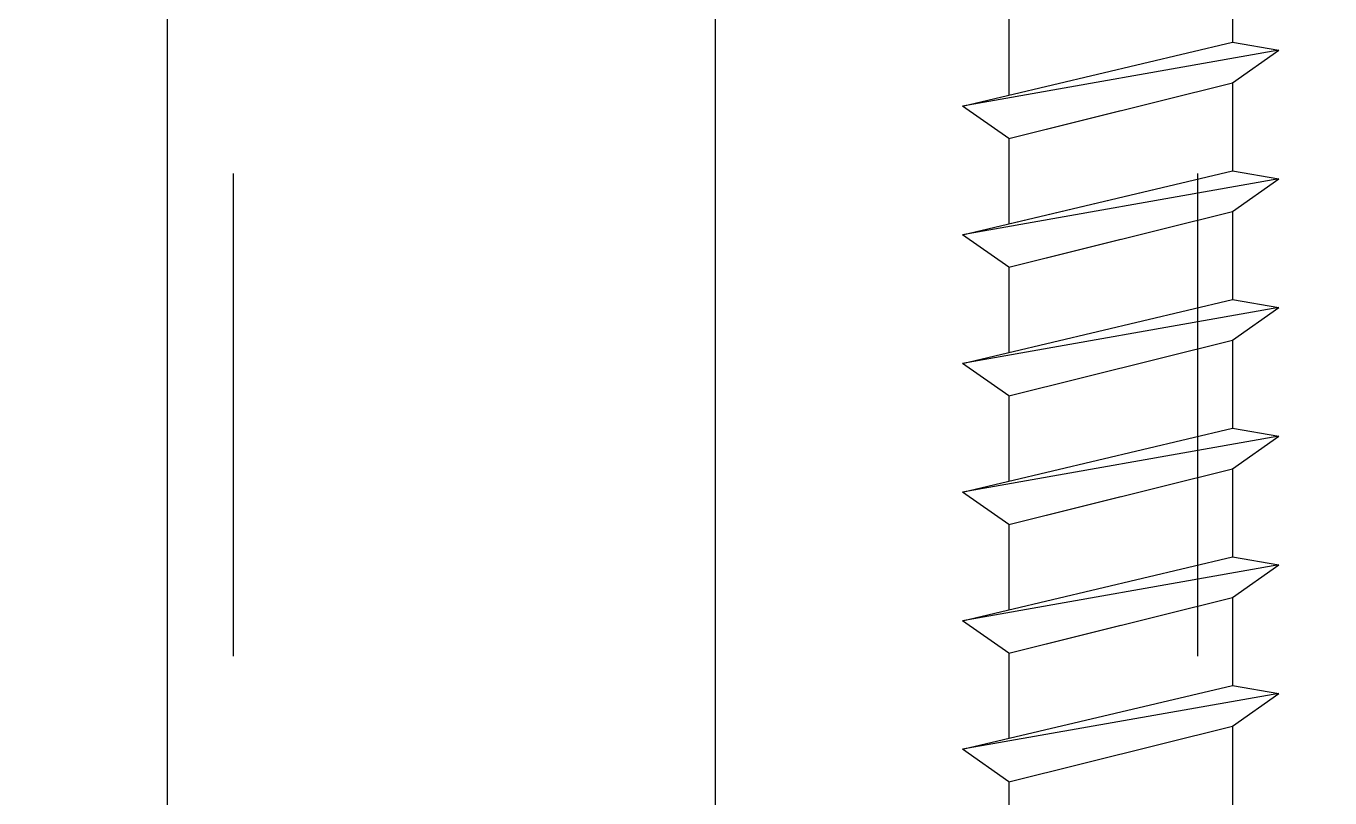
# Model space of a CAD drawing. Header units: inches. Extents: x -2661 to 42767, y -1222 to 9099.
# Drawn here: x -245.787 to -244.773, y 3382.64 to 3383.24 of the extents above; entities that cross this region are included whole.
import ezdxf

# ---------------------------------------------------------------- set-up
doc = ezdxf.new("R2010")
doc.units = ezdxf.units.IN
doc.header["$LTSCALE"] = 12
doc.header["$MEASUREMENT"] = 0
doc.layers.get('0').update_dxf_attribs({"linetype": 'CONTINUOUS'})
for name, color, linetype in [('S-FASTENERS', 2, 'CONTINUOUS'), ('S-SIMPSON', 2, 'CONTINUOUS'), ('S-WOOD', 3, 'CONTINUOUS')]:
    doc.layers.add(name, color=color, linetype=linetype)

# ---------------------------------------------------------------- blocks, each defined once
blk = doc.blocks.new('*U1147')
at = {"layer": 'S-WOOD'}
h = blk.add_hatch(dxfattribs=at)
h.set_pattern_fill('ANSI33', color=1, scale=3, angle=45, style=0)
h.set_pattern_definition([(90, (3.75, -8.375), (-0.75, 1e-16), []), (90, (4.125, -8), (-0.75, 1e-16), [0.375, -0.1875])])
h.paths.add_polyline_path([(5.25, -11.875), (0, -11.875), (0, 0), (5.25, 0)])
blk.add_lwpolyline([(5.25, -11.875), (0, -11.875), (0, 0), (5.25, 0)], close=True)
at = {"color": 4}
blk.add_lwpolyline([(0, 0), (5.25, 0), (5.25, -11.875), (0, -11.875)], close=True, dxfattribs=at)
blk = doc.blocks.new('SDS.25X6-f')
at = {"layer": 'S-SIMPSON', "color": 1}
for p, q in [((0.087, -3.5816), (0.087, -3.65)), ((0.087, -3.5816), (0.087, -3.65)), ((0.087, -3.5816), (0.087, -3.65)), ((0.087, -3.5816), (0.087, -3.65)), ((0.087, -3.5816), (0.087, -3.65)), ((0.087, -3.5816), (0.087, -3.65)), ((0.087, -3.5816), (0.087, -3.65)), ((0.087, -3.5816), (0.087, -3.65)), ((0.087, -3.5816), (0.087, -3.65)), ((0.087, -3.5816), (0.087, -3.65)), ((0.087, -3.5816), (0.087, -3.65)), ((-0.087, -3.6249), (-0.087, -3.6912)), ((-0.087, -3.6249), (-0.087, -3.6912)), ((-0.087, -3.6249), (-0.087, -3.6912)), ((-0.087, -3.6249), (-0.087, -3.6912)), ((-0.087, -3.6249), (-0.087, -3.6912)), ((-0.087, -3.6249), (-0.087, -3.6912)), ((-0.087, -3.6249), (-0.087, -3.6912)), ((-0.087, -3.6249), (-0.087, -3.6912)), ((-0.087, -3.6249), (-0.087, -3.6912)), ((-0.087, -3.6249), (-0.087, -3.6912)), ((-0.087, -3.6249), (-0.087, -3.6912)), ((-0.123, -3.6997), (0.087, -3.65)), ((-0.123, -3.6997), (0.087, -3.65)), ((-0.123, -3.6997), (0.087, -3.65)), ((-0.123, -3.6997), (0.087, -3.65)), ((-0.123, -3.6997), (0.087, -3.65)), ((-0.123, -3.6997), (0.087, -3.65)), ((-0.123, -3.6997), (0.087, -3.65)), ((-0.123, -3.6997), (0.087, -3.65)), ((-0.123, -3.6997), (0.087, -3.65)), ((-0.123, -3.6997), (0.087, -3.65)), ((-0.123, -3.6997), (0.087, -3.65)), ((0.087, -3.65), (0.123, -3.6563)), ((0.087, -3.65), (0.123, -3.6563)), ((0.087, -3.65), (0.123, -3.6563)), ((0.087, -3.65), (0.123, -3.6563)), ((0.087, -3.65), (0.123, -3.6563)), ((0.087, -3.65), (0.123, -3.6563)), ((0.087, -3.65), (0.123, -3.6563)), ((0.087, -3.65), (0.123, -3.6563)), ((0.087, -3.65), (0.123, -3.6563)), ((0.087, -3.65), (0.123, -3.6563)), ((0.087, -3.65), (0.123, -3.6563)), ((0.123, -3.6563), (-0.123, -3.6997)), ((0.123, -3.6563), (-0.123, -3.6997)), ((0.123, -3.6563), (-0.123, -3.6997)), ((0.123, -3.6563), (-0.123, -3.6997)), ((0.123, -3.6563), (-0.123, -3.6997)), ((0.123, -3.6563), (-0.123, -3.6997)), ((0.123, -3.6563), (-0.123, -3.6997)), ((0.123, -3.6563), (-0.123, -3.6997)), ((0.123, -3.6563), (-0.123, -3.6997)), ((0.123, -3.6563), (-0.123, -3.6997)), ((0.123, -3.6563), (-0.123, -3.6997)), ((0.087, -3.6816), (0.123, -3.6563)), ((0.087, -3.6816), (0.123, -3.6563)), ((0.087, -3.6816), (0.123, -3.6563)), ((0.087, -3.6816), (0.123, -3.6563)), ((0.087, -3.6816), (0.123, -3.6563)), ((0.087, -3.6816), (0.123, -3.6563)), ((0.087, -3.6816), (0.123, -3.6563)), ((0.087, -3.6816), (0.123, -3.6563)), ((0.087, -3.6816), (0.123, -3.6563)), ((0.087, -3.6816), (0.123, -3.6563)), ((0.087, -3.6816), (0.123, -3.6563)), ((-0.087, -3.7249), (0.087, -3.6816)), ((-0.087, -3.7249), (0.087, -3.6816)), ((-0.087, -3.7249), (0.087, -3.6816)), ((-0.087, -3.7249), (0.087, -3.6816)), ((-0.087, -3.7249), (0.087, -3.6816)), ((-0.087, -3.7249), (0.087, -3.6816)), ((-0.087, -3.7249), (0.087, -3.6816)), ((-0.087, -3.7249), (0.087, -3.6816)), ((-0.087, -3.7249), (0.087, -3.6816)), ((-0.087, -3.7249), (0.087, -3.6816)), ((-0.087, -3.7249), (0.087, -3.6816)), ((0.087, -3.6816), (0.087, -3.75)), ((0.087, -3.6816), (0.087, -3.75)), ((0.087, -3.6816), (0.087, -3.75)), ((0.087, -3.6816), (0.087, -3.75)), ((0.087, -3.6816), (0.087, -3.75)), ((0.087, -3.6816), (0.087, -3.75)), ((0.087, -3.6816), (0.087, -3.75)), ((0.087, -3.6816), (0.087, -3.75)), ((-0.087, -3.7249), (-0.123, -3.6997)), ((-0.087, -3.7249), (-0.123, -3.6997)), ((-0.087, -3.7249), (-0.123, -3.6997)), ((-0.087, -3.7249), (-0.123, -3.6997)), ((-0.087, -3.7249), (-0.123, -3.6997)), ((-0.087, -3.7249), (-0.123, -3.6997)), ((-0.087, -3.7249), (-0.123, -3.6997)), ((-0.087, -3.7249), (-0.123, -3.6997)), ((-0.087, -3.7249), (-0.123, -3.6997)), ((-0.087, -3.7249), (-0.123, -3.6997)), ((-0.087, -3.7249), (-0.123, -3.6997)), ((-0.087, -3.7249), (-0.123, -3.6997)), ((-0.087, -3.7249), (-0.123, -3.6997)), ((-0.087, -3.7249), (0, -3.7032)), ((-0.087, -3.7249), (0, -3.7032)), ((-0.087, -3.7249), (-0.087, -3.7912)), ((-0.087, -3.7249), (-0.087, -3.7912)), ((-0.087, -3.7249), (-0.087, -3.7912)), ((-0.087, -3.7249), (-0.087, -3.7912)), ((-0.087, -3.7249), (-0.087, -3.7912)), ((-0.087, -3.7249), (-0.087, -3.7912)), ((-0.087, -3.7249), (-0.087, -3.7912)), ((-0.087, -3.7249), (-0.087, -3.7912)), ((-0.087, -3.7249), (-0.087, -3.7912)), ((-0.087, -3.7249), (-0.087, -3.7912)), ((-0.123, -3.7997), (0.087, -3.75)), ((-0.123, -3.7997), (0.087, -3.75)), ((-0.123, -3.7997), (0.087, -3.75)), ((-0.123, -3.7997), (0.087, -3.75)), ((-0.123, -3.7997), (0.087, -3.75)), ((-0.123, -3.7997), (0.087, -3.75)), ((-0.123, -3.7997), (0.087, -3.75)), ((-0.123, -3.7997), (0.087, -3.75)), ((-0.087, -3.7912), (0.087, -3.75)), ((0.087, -3.75), (0.123, -3.7563)), ((0.087, -3.75), (0.123, -3.7563)), ((0.087, -3.75), (0.123, -3.7563)), ((0.087, -3.75), (0.123, -3.7563)), ((0.087, -3.75), (0.123, -3.7563)), ((0.087, -3.75), (0.123, -3.7563)), ((0.087, -3.75), (0.123, -3.7563)), ((0.087, -3.75), (0.123, -3.7563)), ((0.087, -3.75), (0.123, -3.7563)), ((0.123, -3.7563), (-0.123, -3.7997)), ((0.123, -3.7563), (-0.123, -3.7997)), ((0.123, -3.7563), (-0.123, -3.7997)), ((0.123, -3.7563), (-0.123, -3.7997)), ((0.123, -3.7563), (-0.123, -3.7997)), ((0.123, -3.7563), (-0.123, -3.7997)), ((0.123, -3.7563), (-0.123, -3.7997)), ((0.123, -3.7563), (-0.123, -3.7997)), ((0.123, -3.7563), (-0.123, -3.7997)), ((0.087, -3.7816), (0.123, -3.7563)), ((0.087, -3.7816), (0.123, -3.7563)), ((0.087, -3.7816), (0.123, -3.7563)), ((0.087, -3.7816), (0.123, -3.7563)), ((0.087, -3.7816), (0.123, -3.7563)), ((0.087, -3.7816), (0.123, -3.7563)), ((0.087, -3.7816), (0.123, -3.7563)), ((0.087, -3.7816), (0.123, -3.7563)), ((0.087, -3.7816), (0.123, -3.7563)), ((-0.087, -3.8249), (0.087, -3.7816)), ((-0.087, -3.8249), (0.087, -3.7816)), ((-0.087, -3.8249), (0.087, -3.7816)), ((-0.087, -3.8249), (0.087, -3.7816)), ((-0.087, -3.8249), (0.087, -3.7816)), ((-0.087, -3.8249), (0.087, -3.7816)), ((-0.087, -3.8249), (0.087, -3.7816)), ((-0.087, -3.8249), (0.087, -3.7816)), ((-0.087, -3.8249), (0.087, -3.7816)), ((0.087, -3.7816), (0.087, -3.85)), ((0.087, -3.7816), (0.087, -3.85)), ((0.087, -3.7816), (0.087, -3.85)), ((0.087, -3.7816), (0.087, -3.85)), ((0.087, -3.7816), (0.087, -3.85)), ((0.087, -3.7816), (0.087, -3.85)), ((0.087, -3.7816), (0.087, -3.85)), ((0.087, -3.7816), (0.087, -3.85)), ((0.087, -3.7816), (0.087, -3.85)), ((-0.087, -3.8249), (-0.123, -3.7997)), ((-0.087, -3.8249), (-0.123, -3.7997)), ((-0.087, -3.8249), (-0.123, -3.7997)), ((-0.087, -3.8249), (-0.123, -3.7997)), ((-0.087, -3.8249), (-0.123, -3.7997)), ((-0.087, -3.8249), (-0.123, -3.7997)), ((-0.087, -3.8249), (-0.123, -3.7997)), ((-0.087, -3.8249), (-0.123, -3.7997)), ((-0.087, -3.8249), (-0.123, -3.7997)), ((-0.087, -3.8249), (-0.123, -3.7997)), ((-0.087, -3.8249), (0, -3.8032)), ((-0.087, -3.8249), (-0.087, -3.8912)), ((-0.087, -3.8249), (-0.087, -3.8912)), ((-0.087, -3.8249), (-0.087, -3.8912)), ((-0.087, -3.8249), (-0.087, -3.8912)), ((-0.087, -3.8249), (-0.087, -3.8912)), ((-0.087, -3.8249), (-0.087, -3.8912)), ((-0.087, -3.8249), (-0.087, -3.8912)), ((-0.087, -3.8249), (-0.087, -3.8912)), ((-0.123, -3.8997), (0.087, -3.85)), ((-0.123, -3.8997), (0.087, -3.85)), ((-0.123, -3.8997), (0.087, -3.85)), ((-0.123, -3.8997), (0.087, -3.85)), ((-0.123, -3.8997), (0.087, -3.85)), ((-0.123, -3.8997), (0.087, -3.85)), ((0.087, -3.85), (0.123, -3.8563)), ((0.087, -3.85), (0.123, -3.8563)), ((0.087, -3.85), (0.123, -3.8563)), ((0.087, -3.85), (0.123, -3.8563)), ((0.087, -3.85), (0.123, -3.8563)), ((0.087, -3.85), (0.123, -3.8563)), ((0.123, -3.8563), (-0.123, -3.8997)), ((0.123, -3.8563), (-0.123, -3.8997)), ((0.123, -3.8563), (-0.123, -3.8997)), ((0.123, -3.8563), (-0.123, -3.8997)), ((0.123, -3.8563), (-0.123, -3.8997)), ((0.123, -3.8563), (-0.123, -3.8997)), ((0.087, -3.8816), (0.123, -3.8563)), ((0.087, -3.8816), (0.123, -3.8563)), ((0.087, -3.8816), (0.123, -3.8563)), ((0.087, -3.8816), (0.123, -3.8563)), ((0.087, -3.8816), (0.123, -3.8563)), ((0.087, -3.8816), (0.123, -3.8563)), ((-0.087, -3.9249), (0.087, -3.8816)), ((-0.087, -3.9249), (0.087, -3.8816)), ((-0.087, -3.9249), (0.087, -3.8816)), ((-0.087, -3.9249), (0.087, -3.8816)), ((-0.087, -3.9249), (0.087, -3.8816)), ((-0.087, -3.9249), (0.087, -3.8816)), ((0.087, -3.8816), (0.087, -3.95)), ((0.087, -3.8816), (0.087, -3.95)), ((0.087, -3.8816), (0.087, -3.95)), ((0.087, -3.8816), (0.087, -3.95)), ((0.087, -3.8816), (0.087, -3.95)), ((0.087, -3.8816), (0.087, -3.95)), ((0.087, -3.8816), (0.087, -3.95)), ((-0.087, -3.9249), (-0.123, -3.8997)), ((-0.087, -3.9249), (-0.123, -3.8997)), ((-0.087, -3.9249), (-0.123, -3.8997)), ((-0.087, -3.9249), (-0.123, -3.8997)), ((-0.087, -3.9249), (-0.123, -3.8997)), ((-0.087, -3.9249), (-0.123, -3.8997)), ((-0.087, -3.9249), (-0.087, -3.9912)), ((-0.087, -3.9249), (-0.087, -3.9912)), ((-0.087, -3.9249), (-0.087, -3.9912)), ((-0.087, -3.9249), (-0.087, -3.9912)), ((-0.087, -3.9249), (-0.087, -3.9912)), ((-0.087, -3.9249), (-0.087, -3.9912)), ((-0.087, -3.9249), (-0.087, -3.9912)), ((-0.123, -3.9997), (0.087, -3.95)), ((-0.123, -3.9997), (0.087, -3.95)), ((-0.123, -3.9997), (0.087, -3.95)), ((-0.123, -3.9997), (0.087, -3.95)), ((-0.123, -3.9997), (0.087, -3.95)), ((-0.123, -3.9997), (0.087, -3.95)), ((-0.123, -3.9997), (0.087, -3.95)), ((0.087, -3.95), (0.123, -3.9563)), ((0.087, -3.95), (0.123, -3.9563)), ((0.087, -3.95), (0.123, -3.9563)), ((0.087, -3.95), (0.123, -3.9563)), ((0.087, -3.95), (0.123, -3.9563)), ((0.087, -3.95), (0.123, -3.9563)), ((0.087, -3.95), (0.123, -3.9563)), ((0.123, -3.9563), (-0.123, -3.9997)), ((0.123, -3.9563), (-0.123, -3.9997)), ((0.123, -3.9563), (-0.123, -3.9997)), ((0.123, -3.9563), (-0.123, -3.9997)), ((0.123, -3.9563), (-0.123, -3.9997)), ((0.123, -3.9563), (-0.123, -3.9997)), ((0.123, -3.9563), (-0.123, -3.9997)), ((0.087, -3.9816), (0.123, -3.9563)), ((0.087, -3.9816), (0.123, -3.9563)), ((0.087, -3.9816), (0.123, -3.9563)), ((0.087, -3.9816), (0.123, -3.9563)), ((0.087, -3.9816), (0.123, -3.9563)), ((0.087, -3.9816), (0.123, -3.9563)), ((0.087, -3.9816), (0.123, -3.9563)), ((-0.087, -4.0249), (0.087, -3.9816)), ((-0.087, -4.0249), (0.087, -3.9816)), ((-0.087, -4.0249), (0.087, -3.9816)), ((-0.087, -4.0249), (0.087, -3.9816)), ((-0.087, -4.0249), (0.087, -3.9816)), ((-0.087, -4.0249), (0.087, -3.9816)), ((-0.087, -4.0249), (0.087, -3.9816)), ((0.087, -3.9816), (0.087, -4.05)), ((0.087, -3.9816), (0.087, -4.05)), ((0.087, -3.9816), (0.087, -4.05)), ((0.087, -3.9816), (0.087, -4.05)), ((0.087, -3.9816), (0.087, -4.05)), ((0.087, -3.9816), (0.087, -4.05)), ((0.087, -3.9816), (0.087, -4.05)), ((0.087, -3.9816), (0.087, -4.05)), ((0.087, -3.9816), (0.087, -4.05)), ((0.087, -3.9816), (0.087, -4.05)), ((0.087, -3.9816), (0.087, -4.05)), ((0.087, -3.9816), (0.087, -4.05)), ((0.087, -3.9816), (0.087, -4.05)), ((0.087, -3.9816), (0.087, -4.05)), ((-0.087, -4.0249), (-0.123, -3.9997)), ((-0.087, -4.0249), (-0.123, -3.9997)), ((-0.087, -4.0249), (-0.123, -3.9997)), ((-0.087, -4.0249), (-0.123, -3.9997)), ((-0.087, -4.0249), (-0.123, -3.9997)), ((-0.087, -4.0249), (-0.123, -3.9997)), ((-0.087, -4.0249), (-0.123, -3.9997)), ((-0.087, -4.0249), (-0.123, -3.9997)), ((-0.087, -4.0249), (0, -4.0032)), ((-0.087, -4.0249), (-0.087, -4.0912)), ((-0.087, -4.0249), (-0.087, -4.0912)), ((-0.087, -4.0249), (-0.087, -4.0912)), ((-0.087, -4.0249), (-0.087, -4.0912)), ((-0.087, -4.0249), (-0.087, -4.0912)), ((-0.087, -4.0249), (-0.087, -4.0912)), ((-0.087, -4.0249), (-0.087, -4.0912)), ((-0.087, -4.0249), (-0.087, -4.0912)), ((-0.123, -4.0997), (0.087, -4.05)), ((-0.123, -4.0997), (0.087, -4.05)), ((-0.123, -4.0997), (0.087, -4.05)), ((-0.123, -4.0997), (0.087, -4.05)), ((-0.123, -4.0997), (0.087, -4.05)), ((-0.123, -4.0997), (0.087, -4.05)), ((0.087, -4.05), (0.123, -4.0563)), ((0.087, -4.05), (0.123, -4.0563)), ((0.087, -4.05), (0.123, -4.0563)), ((0.087, -4.05), (0.123, -4.0563)), ((0.087, -4.05), (0.123, -4.0563)), ((0.087, -4.05), (0.123, -4.0563)), ((0.123, -4.0563), (-0.123, -4.0997)), ((0.123, -4.0563), (-0.123, -4.0997)), ((0.123, -4.0563), (-0.123, -4.0997)), ((0.123, -4.0563), (-0.123, -4.0997)), ((0.123, -4.0563), (-0.123, -4.0997)), ((0.123, -4.0563), (-0.123, -4.0997)), ((0.087, -4.0816), (0.123, -4.0563)), ((0.087, -4.0816), (0.123, -4.0563)), ((0.087, -4.0816), (0.123, -4.0563)), ((0.087, -4.0816), (0.123, -4.0563)), ((0.087, -4.0816), (0.123, -4.0563)), ((0.087, -4.0816), (0.123, -4.0563)), ((-0.087, -4.1249), (0.087, -4.0816)), ((-0.087, -4.1249), (0.087, -4.0816)), ((-0.087, -4.1249), (0.087, -4.0816)), ((-0.087, -4.1249), (0.087, -4.0816)), ((-0.087, -4.1249), (0.087, -4.0816)), ((-0.087, -4.1249), (0.087, -4.0816)), ((0.087, -4.0816), (0.087, -4.15)), ((0.087, -4.0816), (0.087, -4.15)), ((0.087, -4.0816), (0.087, -4.15)), ((0.087, -4.0816), (0.087, -4.15)), ((0.087, -4.0816), (0.087, -4.15)), ((0.087, -4.0816), (0.087, -4.15)), ((0.087, -4.0816), (0.087, -4.15)), ((-0.087, -4.1249), (-0.123, -4.0997)), ((-0.087, -4.1249), (-0.123, -4.0997)), ((-0.087, -4.1249), (-0.123, -4.0997)), ((-0.087, -4.1249), (-0.123, -4.0997)), ((-0.087, -4.1249), (-0.123, -4.0997)), ((-0.087, -4.1249), (-0.123, -4.0997)), ((-0.087, -4.1249), (-0.123, -4.0997)), ((-0.087, -4.1249), (0, -4.1032)), ((-0.087, -4.1249), (-0.087, -4.1912)), ((-0.087, -4.1249), (-0.087, -4.1912)), ((-0.087, -4.1249), (-0.087, -4.1912)), ((-0.087, -4.1249), (-0.087, -4.1912)), ((-0.087, -4.1249), (-0.087, -4.1912)), ((-0.087, -4.1249), (-0.087, -4.1912)), ((-0.087, -4.1249), (-0.087, -4.1912)), ((-0.123, -4.1997), (0.087, -4.15)), ((-0.123, -4.1997), (0.087, -4.15)), ((-0.123, -4.1997), (0.087, -4.15)), ((0.123, -4.1563), (-0.123, -4.1997)), ((0.123, -4.1563), (-0.123, -4.1997)), ((0.123, -4.1563), (-0.123, -4.1997)), ((0.087, -4.15), (0.123, -4.1563)), ((0.087, -4.15), (0.123, -4.1563)), ((0.087, -4.15), (0.123, -4.1563)), ((0.087, -4.1816), (0.123, -4.1563)), ((0.087, -4.1816), (0.123, -4.1563)), ((0.087, -4.1816), (0.123, -4.1563)), ((-0.087, -4.2249), (0.087, -4.1816)), ((-0.087, -4.2249), (0.087, -4.1816)), ((-0.087, -4.2249), (0.087, -4.1816)), ((0.087, -4.1816), (0.087, -4.25)), ((0.087, -4.1816), (0.087, -4.25)), ((0.087, -4.1816), (0.087, -4.25)), ((0.087, -4.1816), (0.087, -4.25)), ((0.087, -4.1816), (0.087, -4.25)), ((-0.087, -4.2249), (-0.123, -4.1997)), ((-0.087, -4.2249), (-0.123, -4.1997)), ((-0.087, -4.2249), (-0.123, -4.1997)), ((-0.087, -4.2249), (-0.087, -4.2912)), ((-0.087, -4.2249), (-0.087, -4.2912)), ((-0.087, -4.2249), (-0.087, -4.2912)), ((-0.087, -4.2249), (-0.087, -4.2912)), ((-0.087, -4.2249), (-0.087, -4.2912))]:
    blk.add_line(p, q, dxfattribs=at)
blk = doc.blocks.new('*U1812')
at = {"layer": 'S-FASTENERS'}
blk.add_blockref('SDS.25X6-f', (0, 0), dxfattribs=at)
blk = doc.blocks.new('*U511')
blk.add_lwpolyline([(0, 11.875), (0, 0), (13.3437, 0), (13.3437, 11.875)], close=True)

msp = doc.modelspace()

# ---------------------------------------------------------------- block references
at = {"layer": 'S-SIMPSON'}
msp.add_blockref('*U1812', (-244.93539, 3386.87768), dxfattribs=at)
at = {"layer": 'S-WOOD', "color": 2, "xscale": -1, "rotation": 180}
msp.add_blockref('*U511', (-259.02064, 3383.75268), dxfattribs=at)
at = {"layer": 'S-WOOD', "xscale": -1}
msp.add_blockref('*U1147', (-240.42689, 3383.75268), dxfattribs=at)

doc.saveas('drawing.dxf')
